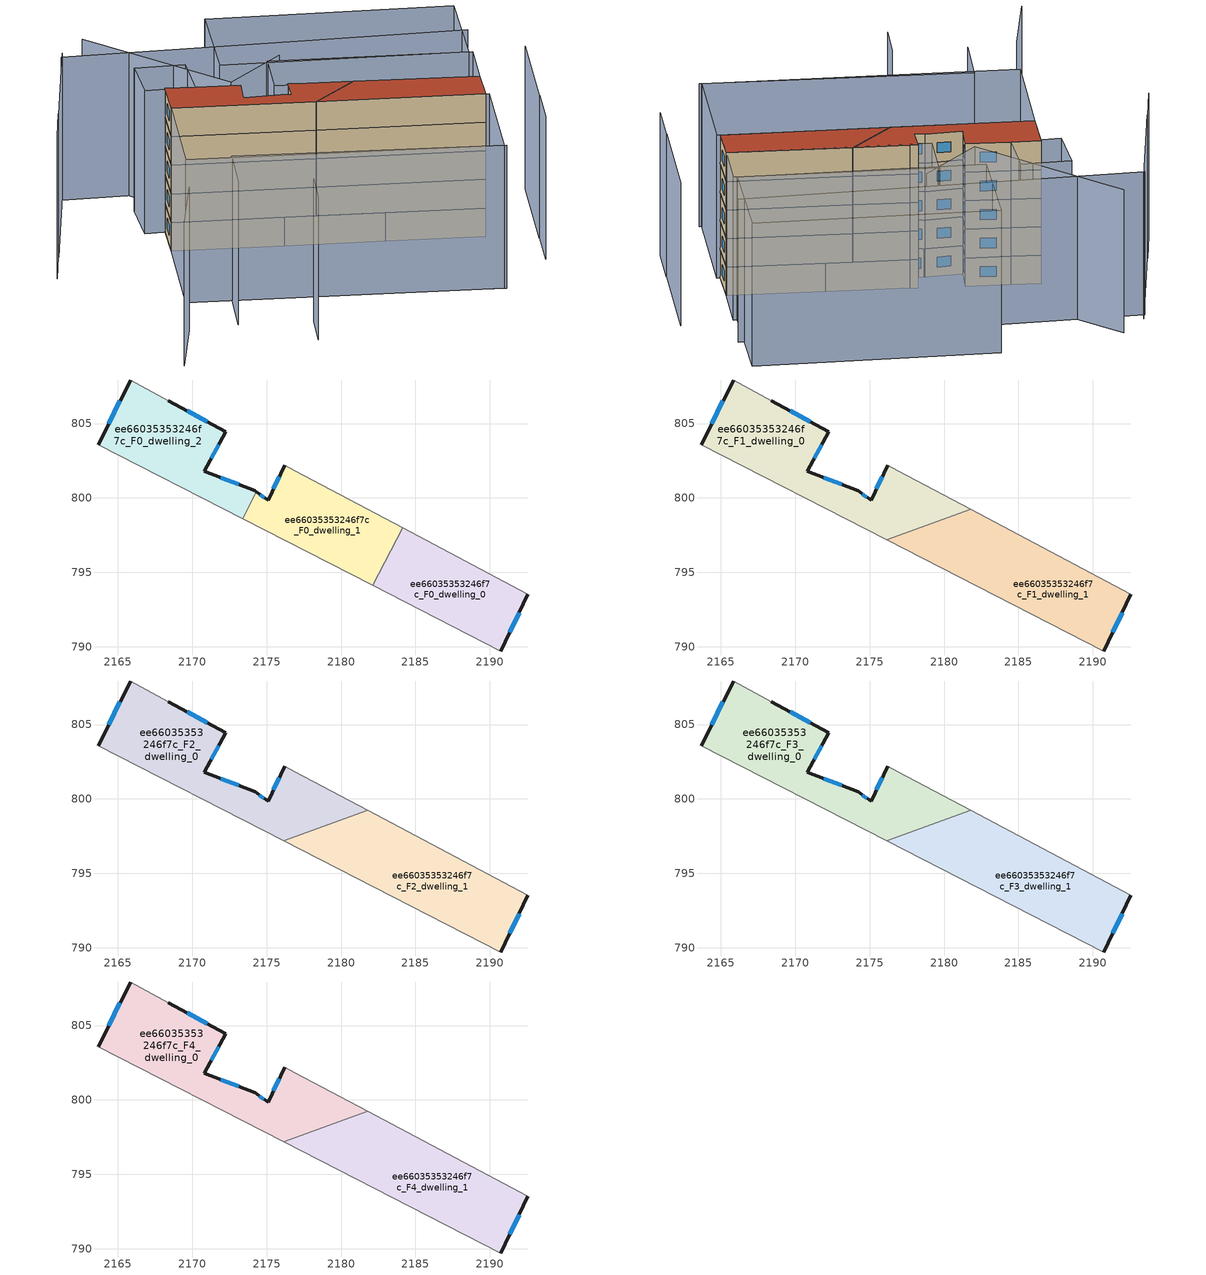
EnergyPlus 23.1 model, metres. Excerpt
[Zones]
ee66035353246f7c_F0_dwelling_0
 floor ground (EU_floor_Construction): 2192.56,793.54 2190.73,789.71 2182.14,794.12 2184.13,798 z0
 wall outside (EU_wall_Construction): 2190.73,789.71 2192.56,793.54 z0:3
 wall adiabatic (EU_wall_Construction): 2192.56,793.54 2184.13,798 / 2182.14,794.12 2190.73,789.71 z0:3
 wall to ee66035353246f7c_F0_dwelling_1 (EU_wall_Construction): 2184.13,798 2182.14,794.12 z0:3
 window (EU_Window_Construction): 2191.33,790.96 2191.97,792.29 z0.98:2.02
ee66035353246f7c_F0_dwelling_1
 floor ground (EU_floor_Construction): 2184.13,798 2182.14,794.12 2173.38,798.61 2174.31,800.42 2175.09,799.84 2176.21,802.19 2176.89,801.84 z0
 wall outside (EU_wall_Construction): 2176.21,802.19 2175.09,799.84 2174.31,800.42 z0:3
 wall adiabatic (EU_wall_Construction): 2184.13,798 2176.89,801.84 2176.21,802.19 / 2173.38,798.61 2182.14,794.12 z0:3
 wall to ee66035353246f7c_F0_dwelling_2 (EU_wall_Construction): 2174.31,800.42 2173.38,798.61 z0:3
 window (EU_Window_Construction): 2174.84,800.03 2174.56,800.23 / 2175.85,801.43 2175.46,800.61 z0.98:2.02
ee66035353246f7c_F0_dwelling_2
 floor ground (EU_floor_Construction): 2172.24,804.44 2170.8,801.81 2174.23,800.47 2174.31,800.42 2173.38,798.61 2163.66,803.59 2165.84,807.93 2168.39,806.53 z0
 wall outside (EU_wall_Construction): 2174.31,800.42 2174.23,800.47 2170.8,801.81 2172.24,804.44 2168.39,806.53 / 2165.84,807.93 2163.66,803.59 z0:3
 wall adiabatic (EU_wall_Construction): 2163.66,803.59 2173.38,798.61 / 2168.39,806.53 2165.84,807.93 z0:3
 window (EU_Window_Construction): 2171.27,802.67 2171.78,803.59 / 2173.12,800.91 2171.92,801.38 / 2165.14,806.52 2164.37,805 / 2170.99,805.12 2169.65,805.85 z0.98:2.02
ee66035353246f7c_F1_dwelling_0
 floor to ee66035353246f7c_F0_dwelling_1 (EU_floor_Construction): 2181.79,799.25 2176.14,797.2 2173.38,798.61 2174.31,800.42 2175.09,799.84 2176.21,802.19 2176.89,801.84 z3
 floor to ee66035353246f7c_F0_dwelling_2 (EU_floor_Construction): 2172.24,804.44 2170.8,801.81 2174.23,800.47 2174.31,800.42 2173.38,798.61 2163.66,803.59 2165.84,807.93 2168.39,806.53 z3
 wall outside (EU_wall_Construction): 2176.21,802.19 2175.09,799.84 2174.23,800.47 2170.8,801.81 2172.24,804.44 2168.39,806.53 / 2165.84,807.93 2163.66,803.59 z3:6
 wall adiabatic (EU_wall_Construction): 2181.79,799.25 2176.89,801.84 2176.21,802.19 / 2163.66,803.59 2176.14,797.2 / 2168.39,806.53 2165.84,807.93 z3:6
 wall to ee66035353246f7c_F1_dwelling_1 (EU_wall_Construction): 2176.14,797.2 2181.79,799.25 z3:6
 window (EU_Window_Construction): 2173.12,800.91 2171.92,801.38 / 2174.81,800.05 2174.51,800.27 / 2175.85,801.43 2175.46,800.61 / 2165.14,806.52 2164.37,805 / 2170.99,805.12 2169.65,805.85 / 2171.27,802.67 2171.78,803.59 z3.98:5.02
ee66035353246f7c_F1_dwelling_1
 floor to ee66035353246f7c_F0_dwelling_0 (EU_floor_Construction): 2192.56,793.54 2190.73,789.71 2182.14,794.12 2184.13,798 z3
 floor to ee66035353246f7c_F0_dwelling_1 (EU_floor_Construction): 2184.13,798 2182.14,794.12 2176.14,797.2 2181.79,799.25 z3
 wall outside (EU_wall_Construction): 2190.73,789.71 2192.56,793.54 z3:6
 wall adiabatic (EU_wall_Construction): 2192.56,793.54 2181.79,799.25 / 2176.14,797.2 2190.73,789.71 z3:6
 window (EU_Window_Construction): 2191.33,790.96 2191.97,792.29 z3.98:5.02
ee66035353246f7c_F2_dwelling_0
 floor to ee66035353246f7c_F1_dwelling_0 (EU_floor_Construction): 2176.89,801.84 2181.79,799.25 2176.14,797.2 2163.66,803.59 2165.84,807.93 2168.39,806.53 2172.24,804.44 2170.8,801.81 2174.23,800.47 2175.09,799.84 2176.21,802.19 z6
 wall outside (EU_wall_Construction): 2176.21,802.19 2175.09,799.84 2174.23,800.47 2170.8,801.81 2172.24,804.44 2168.39,806.53 / 2165.84,807.93 2163.66,803.59 z6:9
 wall adiabatic (EU_wall_Construction): 2181.79,799.25 2176.89,801.84 2176.21,802.19 / 2163.66,803.59 2176.14,797.2 / 2168.39,806.53 2165.84,807.93 z6:9
 wall to ee66035353246f7c_F2_dwelling_1 (EU_wall_Construction): 2176.14,797.2 2181.79,799.25 z6:9
 window (EU_Window_Construction): 2173.12,800.91 2171.92,801.38 / 2174.81,800.05 2174.51,800.27 / 2175.85,801.43 2175.46,800.61 / 2165.14,806.52 2164.37,805 / 2170.99,805.12 2169.65,805.85 / 2171.27,802.67 2171.78,803.59 z6.98:8.02
ee66035353246f7c_F2_dwelling_1
 floor to ee66035353246f7c_F1_dwelling_1 (EU_floor_Construction): 2192.56,793.54 2190.73,789.71 2176.14,797.2 2181.79,799.25 z6
 wall outside (EU_wall_Construction): 2190.73,789.71 2192.56,793.54 z6:9
 wall adiabatic (EU_wall_Construction): 2192.56,793.54 2181.79,799.25 / 2176.14,797.2 2190.73,789.71 z6:9
 window (EU_Window_Construction): 2191.33,790.96 2191.97,792.29 z6.98:8.02
ee66035353246f7c_F3_dwelling_0
 floor to ee66035353246f7c_F2_dwelling_0 (EU_floor_Construction): 2176.89,801.84 2181.79,799.25 2176.14,797.2 2163.66,803.59 2165.84,807.93 2168.39,806.53 2172.24,804.44 2170.8,801.81 2174.23,800.47 2175.09,799.84 2176.21,802.19 z9
 wall outside (EU_wall_Construction): 2176.21,802.19 2175.09,799.84 2174.23,800.47 2170.8,801.81 2172.24,804.44 2168.39,806.53 / 2165.84,807.93 2163.66,803.59 z9:12
 wall adiabatic (EU_wall_Construction): 2181.79,799.25 2176.89,801.84 2176.21,802.19 / 2163.66,803.59 2176.14,797.2 / 2168.39,806.53 2165.84,807.93 z9:12
 wall to ee66035353246f7c_F3_dwelling_1 (EU_wall_Construction): 2176.14,797.2 2181.79,799.25 z9:12
 window (EU_Window_Construction): 2173.12,800.91 2171.92,801.38 / 2174.81,800.05 2174.51,800.27 / 2175.85,801.43 2175.46,800.61 / 2165.14,806.52 2164.37,805 / 2170.99,805.12 2169.65,805.85 / 2171.27,802.67 2171.78,803.59 z9.98:11.02
ee66035353246f7c_F3_dwelling_1
 floor to ee66035353246f7c_F2_dwelling_1 (EU_floor_Construction): 2192.56,793.54 2190.73,789.71 2176.14,797.2 2181.79,799.25 z9
 wall outside (EU_wall_Construction): 2190.73,789.71 2192.56,793.54 z9:12
 wall adiabatic (EU_wall_Construction): 2192.56,793.54 2181.79,799.25 / 2176.14,797.2 2190.73,789.71 z9:12
 window (EU_Window_Construction): 2191.33,790.96 2191.97,792.29 z9.98:11.02
ee66035353246f7c_F4_dwelling_0
 floor to ee66035353246f7c_F3_dwelling_0 (EU_floor_Construction): 2176.89,801.84 2181.79,799.25 2176.14,797.2 2163.66,803.59 2165.84,807.93 2168.39,806.53 2172.24,804.44 2170.8,801.81 2174.23,800.47 2175.09,799.84 2176.21,802.19 z12
 wall outside (EU_wall_Construction): 2176.21,802.19 2175.09,799.84 2174.23,800.47 2170.8,801.81 2172.24,804.44 2168.39,806.53 / 2165.84,807.93 2163.66,803.59 z12:15
 wall adiabatic (EU_wall_Construction): 2181.79,799.25 2176.89,801.84 2176.21,802.19 / 2163.66,803.59 2176.14,797.2 / 2168.39,806.53 2165.84,807.93 z12:15
 wall to ee66035353246f7c_F4_dwelling_1 (EU_wall_Construction): 2176.14,797.2 2181.79,799.25 z12:15
 window (EU_Window_Construction): 2173.12,800.91 2171.92,801.38 / 2174.81,800.05 2174.51,800.27 / 2175.85,801.43 2175.46,800.61 / 2165.14,806.52 2164.37,805 / 2170.99,805.12 2169.65,805.85 / 2171.27,802.67 2171.78,803.59 z12.98:14.02
 roof outside (EU_roof_Construction): 2181.79,799.25 2176.89,801.84 2176.21,802.19 2175.09,799.84 2174.23,800.47 2170.8,801.81 2172.24,804.44 2168.39,806.53 2165.84,807.93 2163.66,803.59 2176.14,797.2 z15
ee66035353246f7c_F4_dwelling_1
 floor to ee66035353246f7c_F3_dwelling_1 (EU_floor_Construction): 2192.56,793.54 2190.73,789.71 2176.14,797.2 2181.79,799.25 z12
 wall outside (EU_wall_Construction): 2190.73,789.71 2192.56,793.54 z12:15
 wall adiabatic (EU_wall_Construction): 2192.56,793.54 2181.79,799.25 / 2176.14,797.2 2190.73,789.71 z12:15
 window (EU_Window_Construction): 2191.33,790.96 2191.97,792.29 z12.98:14.02
 roof outside (EU_roof_Construction): 2190.73,789.71 2192.56,793.54 2181.79,799.25 2176.14,797.2 z15
shading: 2163.67,778.13 2165.71,781.98 / 2192.51,782.04 2194.81,786.52 / 2159.27,785.4 2162.15,790.83 / 2162.15,790.83 2185.61,778.39 / 2194.78,786.54 2200.19,797.07 / 2154.67,786.98 2149.52,780.1 / 2162.24,820.31 2153.88,808.34 / 2153.91,808.55 2150.91,804.15 / 2179.29,808.36 2171.91,805.56 / 2171.91,805.56 2165.67,822.03 / 2197.76,803.4 2161.64,819.55 / 2163.66,803.59 2191.04,789.55 / 2191.04,789.55 2185.38,778.51 / 2185.38,778.51 2158,792.55 / 2158,792.55 2163.66,803.59 / 2177.57,807.8 2195.23,798.73 / 2195.23,798.73 2192.56,793.54 / 2192.56,793.54 2174.91,802.61 / 2174.91,802.61 2177.57,807.8 / 2178.18,819.51 2199.8,808.83 / 2199.8,808.83 2194.89,798.9 / 2194.89,798.9 2173.28,809.58 / 2173.28,809.58 2178.18,819.51 / 2170.55,811.52 2168.39,806.53 / 2168.39,806.53 2163.87,808.49 / 2163.87,808.49 2166.02,813.48 / 2166.02,813.48 2170.55,811.52 z0:15
[Building]
EU S2 Campaign: North Axis=0; Terrain=City; Solar Distribution=FullExterior
[Site:Location]
Bologna: Latitude=44.5; Longitude=11.25; Time Zone=1; Elevation=37
[SizingPeriod:WeatherFileDays]
AnnualSizingPeriod: Begin Month=1; Begin Day of Month=1; End Month=12; End Day of Month=31; Day of Week for Start Day=Monday; Use Weather File Daylight Saving Period=No; Use Weather File Rain and Snow Indicators=No
[MATERIAL]
EU_InternalMass_Material: Roughness=MediumRough; Thickness=0.1; Conductivity=1; Density=1800; Specific Heat=900; Thermal Absorptance=0.9; Solar Absorptance=0.7; Visible Absorptance=0.7
[MATERIAL:NOMASS] Roughness=MediumRough; Thermal Absorptance=0.9; Solar Absorptance=0.7; Visible Absorptance=0.7
Name | Thermal Resistance
EU_wall_NoMass | 0.905828
EU_roof_NoMass | 0.37593
EU_floor_NoMass | 0.67114
[WINDOWMATERIAL:SIMPLEGLAZINGSYSTEM]
EU_Window_SimpleGlazing: UFactor=4.52486; Solar Heat Gain Coefficient=0.85; Visible Transmittance=0.85
[CONSTRUCTION]
EU_wall_Construction: EU_wall_NoMass
EU_roof_Construction: EU_roof_NoMass
EU_floor_Construction: EU_floor_NoMass
EU_Window_Construction: EU_Window_SimpleGlazing
EU_InternalMass_Construction: EU_InternalMass_Material
[ZONE] Type=1; Multiplier=1; Ceiling Height=autocalculate; Floor Area=autocalculate; Part of Total Floor Area=Yes
Name | Volume
ee66035353246f7c_F0_dwelling_0 | 123.961
ee66035353246f7c_F1_dwelling_0 | 185.932
ee66035353246f7c_F2_dwelling_0; ee66035353246f7c_F3_dwelling_0; ee66035353246f7c_F4_dwelling_0 | 185.934
ee66035353246f7c_F0_dwelling_1 | 123.958
ee66035353246f7c_F1_dwelling_1 | 185.937
ee66035353246f7c_F2_dwelling_1; ee66035353246f7c_F3_dwelling_1; ee66035353246f7c_F4_dwelling_1 | 185.941
ee66035353246f7c_F0_dwelling_2 | 123.963
[INTERNALMASS] Construction=EU_InternalMass_Construction
Name | Zone or ZoneList | Surface Area
ee66035353246f7c_F0_dwelling_0_EU_InternalMass | ee66035353246f7c_F0_dwelling_0 | 41.3204
ee66035353246f7c_F0_dwelling_1_EU_InternalMass | ee66035353246f7c_F0_dwelling_1 | 41.3195
ee66035353246f7c_F0_dwelling_2_EU_InternalMass | ee66035353246f7c_F0_dwelling_2 | 41.321
ee66035353246f7c_F1_dwelling_0_EU_InternalMass | ee66035353246f7c_F1_dwelling_0 | 61.9776
ee66035353246f7c_F1_dwelling_1_EU_InternalMass | ee66035353246f7c_F1_dwelling_1 | 61.9807
ee66035353246f7c_F2_dwelling_0_EU_InternalMass | ee66035353246f7c_F2_dwelling_0 | 61.9776
ee66035353246f7c_F2_dwelling_1_EU_InternalMass | ee66035353246f7c_F2_dwelling_1 | 61.9807
ee66035353246f7c_F3_dwelling_0_EU_InternalMass | ee66035353246f7c_F3_dwelling_0 | 61.9776
ee66035353246f7c_F3_dwelling_1_EU_InternalMass | ee66035353246f7c_F3_dwelling_1 | 61.9807
ee66035353246f7c_F4_dwelling_0_EU_InternalMass | ee66035353246f7c_F4_dwelling_0 | 61.9776
ee66035353246f7c_F4_dwelling_1_EU_InternalMass | ee66035353246f7c_F4_dwelling_1 | 61.9807
[OTHEREQUIPMENT] Fuel Type=Electricity; Design Level Calculation Method=Watts/Area; Power per Zone Floor Area=1; Fraction Latent=0; Fraction Radiant=0; Fraction Lost=0; Carbon Dioxide Generation Rate=0; EndUse Subcategory=EU_Step8_InternalGains
Name | Zone or ZoneList or Space or SpaceList | Schedule
EU_Step8_InternalGain_ee66035353246f7c_F0_dwelling_0_f000 | ee66035353246f7c_F0_dwelling_0 | EU_Step8_GainSchedule_ee66035353246f7c_F0_dwelling_0_f000
EU_Step8_InternalGain_ee66035353246f7c_F0_dwelling_1_f000 | ee66035353246f7c_F0_dwelling_1 | EU_Step8_GainSchedule_ee66035353246f7c_F0_dwelling_1_f000
EU_Step8_InternalGain_ee66035353246f7c_F0_dwelling_2_f000 | ee66035353246f7c_F0_dwelling_2 | EU_Step8_GainSchedule_ee66035353246f7c_F0_dwelling_2_f000
EU_Step8_InternalGain_ee66035353246f7c_F1_dwelling_0_f000 | ee66035353246f7c_F1_dwelling_0 | EU_Step8_GainSchedule_ee66035353246f7c_F1_dwelling_0_f000
EU_Step8_InternalGain_ee66035353246f7c_F1_dwelling_1_f000 | ee66035353246f7c_F1_dwelling_1 | EU_Step8_GainSchedule_ee66035353246f7c_F1_dwelling_1_f000
EU_Step8_InternalGain_ee66035353246f7c_F2_dwelling_0_f000 | ee66035353246f7c_F2_dwelling_0 | EU_Step8_GainSchedule_ee66035353246f7c_F2_dwelling_0_f000
EU_Step8_InternalGain_ee66035353246f7c_F2_dwelling_1_f000 | ee66035353246f7c_F2_dwelling_1 | EU_Step8_GainSchedule_ee66035353246f7c_F2_dwelling_1_f000
EU_Step8_InternalGain_ee66035353246f7c_F3_dwelling_0_f000 | ee66035353246f7c_F3_dwelling_0 | EU_Step8_GainSchedule_ee66035353246f7c_F3_dwelling_0_f000
EU_Step8_InternalGain_ee66035353246f7c_F3_dwelling_1_f000 | ee66035353246f7c_F3_dwelling_1 | EU_Step8_GainSchedule_ee66035353246f7c_F3_dwelling_1_f000
EU_Step8_InternalGain_ee66035353246f7c_F4_dwelling_0_f000 | ee66035353246f7c_F4_dwelling_0 | EU_Step8_GainSchedule_ee66035353246f7c_F4_dwelling_0_f000
EU_Step8_InternalGain_ee66035353246f7c_F4_dwelling_1_f000 | ee66035353246f7c_F4_dwelling_1 | EU_Step8_GainSchedule_ee66035353246f7c_F4_dwelling_1_f000
[ZONEVENTILATION:DESIGNFLOWRATE] Schedule=EU_AlwaysOn; Design Flow Rate Calculation Method=AirChanges/Hour; Air Changes per Hour=0.73129; Ventilation Type=Natural; Fan Pressure Rise=0; Fan Total Efficiency=1; Constant Term Coefficient=1; Temperature Term Coefficient=0; Velocity Term Coefficient=0; Velocity Squared Term Coefficient=0; Minimum Indoor Temperature=-100; Maximum Indoor Temperature=100; Delta Temperature=-100; Minimum Outdoor Temperature=-100; Maximum Outdoor Temperature=100; Maximum Wind Speed=40
Name | Zone or ZoneList or Space or SpaceList
EU_ConstantAir_ee66035353246f7c_F0_dwelling_0 | ee66035353246f7c_F0_dwelling_0
EU_ConstantAir_ee66035353246f7c_F0_dwelling_1 | ee66035353246f7c_F0_dwelling_1
EU_ConstantAir_ee66035353246f7c_F0_dwelling_2 | ee66035353246f7c_F0_dwelling_2
EU_ConstantAir_ee66035353246f7c_F1_dwelling_0 | ee66035353246f7c_F1_dwelling_0
EU_ConstantAir_ee66035353246f7c_F1_dwelling_1 | ee66035353246f7c_F1_dwelling_1
EU_ConstantAir_ee66035353246f7c_F2_dwelling_0 | ee66035353246f7c_F2_dwelling_0
EU_ConstantAir_ee66035353246f7c_F2_dwelling_1 | ee66035353246f7c_F2_dwelling_1
EU_ConstantAir_ee66035353246f7c_F3_dwelling_0 | ee66035353246f7c_F3_dwelling_0
EU_ConstantAir_ee66035353246f7c_F3_dwelling_1 | ee66035353246f7c_F3_dwelling_1
EU_ConstantAir_ee66035353246f7c_F4_dwelling_0 | ee66035353246f7c_F4_dwelling_0
EU_ConstantAir_ee66035353246f7c_F4_dwelling_1 | ee66035353246f7c_F4_dwelling_1
[HVACTEMPLATE:THERMOSTAT] Constant Heating Setpoint=20; Constant Cooling Setpoint=50
EU_HeatOnly_ee66035353246f7c_F0_dwelling_0; EU_HeatOnly_ee66035353246f7c_F0_dwelling_1; EU_HeatOnly_ee66035353246f7c_F0_dwelling_2; EU_HeatOnly_ee66035353246f7c_F1_dwelling_0; EU_HeatOnly_ee66035353246f7c_F1_dwelling_1; EU_HeatOnly_ee66035353246f7c_F2_dwelling_0; EU_HeatOnly_ee66035353246f7c_F2_dwelling_1; EU_HeatOnly_ee66035353246f7c_F3_dwelling_0; EU_HeatOnly_ee66035353246f7c_F3_dwelling_1; EU_HeatOnly_ee66035353246f7c_F4_dwelling_0; EU_HeatOnly_ee66035353246f7c_F4_dwelling_1
[HVACTEMPLATE:ZONE:IDEALLOADSAIRSYSTEM] System Availability Schedule=EU_AlwaysOn; Maximum Heating Supply Air Temperature=50; Minimum Cooling Supply Air Temperature=13; Maximum Heating Supply Air Humidity Ratio=0.0156; Minimum Cooling Supply Air Humidity Ratio=0.0077; Heating Limit=NoLimit; Cooling Limit=NoLimit; Heating Availability Schedule=EU_AlwaysOn; Cooling Availability Schedule=EU_CoolingOff; Dehumidification Control Type=ConstantSensibleHeatRatio; Cooling Sensible Heat Ratio=0.7; Dehumidification Setpoint=60; Humidification Control Type=None; Humidification Setpoint=30; Outdoor Air Method=None; Outdoor Air Flow Rate per Person=0.00944; Outdoor Air Flow Rate per Zone Floor Area=0; Outdoor Air Flow Rate per Zone=0; Demand Controlled Ventilation Type=None; Outdoor Air Economizer Type=NoEconomizer; Heat Recovery Type=None; Sensible Heat Recovery Effectiveness=0.7; Latent Heat Recovery Effectiveness=0.65
Name | Template Thermostat
ee66035353246f7c_F0_dwelling_0 | EU_HeatOnly_ee66035353246f7c_F0_dwelling_0
ee66035353246f7c_F0_dwelling_1 | EU_HeatOnly_ee66035353246f7c_F0_dwelling_1
ee66035353246f7c_F0_dwelling_2 | EU_HeatOnly_ee66035353246f7c_F0_dwelling_2
ee66035353246f7c_F1_dwelling_0 | EU_HeatOnly_ee66035353246f7c_F1_dwelling_0
ee66035353246f7c_F1_dwelling_1 | EU_HeatOnly_ee66035353246f7c_F1_dwelling_1
ee66035353246f7c_F2_dwelling_0 | EU_HeatOnly_ee66035353246f7c_F2_dwelling_0
ee66035353246f7c_F2_dwelling_1 | EU_HeatOnly_ee66035353246f7c_F2_dwelling_1
ee66035353246f7c_F3_dwelling_0 | EU_HeatOnly_ee66035353246f7c_F3_dwelling_0
ee66035353246f7c_F3_dwelling_1 | EU_HeatOnly_ee66035353246f7c_F3_dwelling_1
ee66035353246f7c_F4_dwelling_0 | EU_HeatOnly_ee66035353246f7c_F4_dwelling_0
ee66035353246f7c_F4_dwelling_1 | EU_HeatOnly_ee66035353246f7c_F4_dwelling_1
[SIZING:ZONE] Zone Cooling Design Supply Air Temperature Input Method=SupplyAirTemperature; Zone Cooling Design Supply Air Temperature=13; Zone Heating Design Supply Air Temperature Input Method=SupplyAirTemperature; Zone Heating Design Supply Air Temperature=50; Zone Cooling Design Supply Air Humidity Ratio=0.008; Zone Heating Design Supply Air Humidity Ratio=0.008; Cooling Design Air Flow Method=DesignDay; Cooling Design Air Flow Rate=0; Cooling Minimum Air Flow per Zone Floor Area=0.000762; Cooling Minimum Air Flow=0; Cooling Minimum Air Flow Fraction=0.2; Heating Design Air Flow Method=DesignDay; Heating Design Air Flow Rate=0; Heating Maximum Air Flow per Zone Floor Area=0.002032; Heating Maximum Air Flow=0.141576; Heating Maximum Air Flow Fraction=0.3; Account for Dedicated Outdoor Air System=No; Dedicated Outdoor Air System Control Strategy=NeutralSupplyAir; Dedicated Outdoor Air Low Setpoint Temperature for Design=autosize; Dedicated Outdoor Air High Setpoint Temperature for Design=autosize; Zone Load Sizing Method=Sensible Load Only No Latent Load; Zone Latent Cooling Design Supply Air Humidity Ratio Input Method=HumidityRatioDifference; Zone Cooling Design Supply Air Humidity Ratio Difference=0.005; Zone Latent Heating Design Supply Air Humidity Ratio Input Method=HumidityRatioDifference; Zone Humidification Design Supply Air Humidity Ratio Difference=0.005
ee66035353246f7c_F0_dwelling_0; ee66035353246f7c_F0_dwelling_1; ee66035353246f7c_F0_dwelling_2; ee66035353246f7c_F1_dwelling_0; ee66035353246f7c_F1_dwelling_1; ee66035353246f7c_F2_dwelling_0; ee66035353246f7c_F2_dwelling_1; ee66035353246f7c_F3_dwelling_0; ee66035353246f7c_F3_dwelling_1; ee66035353246f7c_F4_dwelling_0; ee66035353246f7c_F4_dwelling_1
[SCHEDULE:CONSTANT]
Name | Hourly Value
EU_AlwaysOn | 1
EU_CoolingOff | 0
[SCHEDULE:FILE] Column Number=1; Rows to Skip at Top=0; Number of Hours of Data=8760; Column Separator=Comma; Interpolate to Timestep=No; Minutes per Item=60; Adjust Schedule for Daylight Savings=Yes
Name | File
EU_Step8_GainSchedule_ee66035353246f7c_F0_dwelling_0_f000 | ../../schedules/ee66035353246f7c/ee66035353246f7c_F0_dwelling_0_f000_gain.csv
EU_Step8_GainSchedule_ee66035353246f7c_F0_dwelling_1_f000 | ../../schedules/ee66035353246f7c/ee66035353246f7c_F0_dwelling_1_f000_gain.csv
EU_Step8_GainSchedule_ee66035353246f7c_F0_dwelling_2_f000 | ../../schedules/ee66035353246f7c/ee66035353246f7c_F0_dwelling_2_f000_gain.csv
EU_Step8_GainSchedule_ee66035353246f7c_F1_dwelling_0_f000 | ../../schedules/ee66035353246f7c/ee66035353246f7c_F1_dwelling_0_f000_gain.csv
EU_Step8_GainSchedule_ee66035353246f7c_F1_dwelling_1_f000 | ../../schedules/ee66035353246f7c/ee66035353246f7c_F1_dwelling_1_f000_gain.csv
EU_Step8_GainSchedule_ee66035353246f7c_F2_dwelling_0_f000 | ../../schedules/ee66035353246f7c/ee66035353246f7c_F2_dwelling_0_f000_gain.csv
EU_Step8_GainSchedule_ee66035353246f7c_F2_dwelling_1_f000 | ../../schedules/ee66035353246f7c/ee66035353246f7c_F2_dwelling_1_f000_gain.csv
EU_Step8_GainSchedule_ee66035353246f7c_F3_dwelling_0_f000 | ../../schedules/ee66035353246f7c/ee66035353246f7c_F3_dwelling_0_f000_gain.csv
EU_Step8_GainSchedule_ee66035353246f7c_F3_dwelling_1_f000 | ../../schedules/ee66035353246f7c/ee66035353246f7c_F3_dwelling_1_f000_gain.csv
EU_Step8_GainSchedule_ee66035353246f7c_F4_dwelling_0_f000 | ../../schedules/ee66035353246f7c/ee66035353246f7c_F4_dwelling_0_f000_gain.csv
EU_Step8_GainSchedule_ee66035353246f7c_F4_dwelling_1_f000 | ../../schedules/ee66035353246f7c/ee66035353246f7c_F4_dwelling_1_f000_gain.csv
